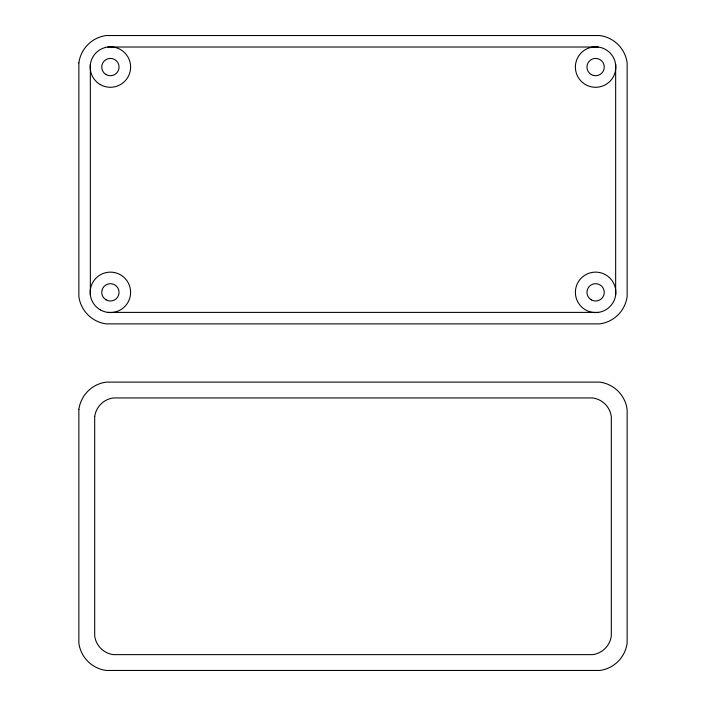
<?xml version="1.0" encoding="UTF-8"?>
<svg xmlns="http://www.w3.org/2000/svg" width="706" height="706" viewBox="0 0 706 706"><rect width="100%" height="100%" fill="white"/><g stroke="black" fill="none" stroke-linecap="round" stroke-linejoin="round"><path stroke-width="1.06" d="M90.342 64.431L90.342 294.984M615.658 294.984A20.227 20.227 0 0 0 587.869 273.663A20.227 20.227 0 0 0 583.297 308.39A20.227 20.227 0 0 0 615.658 294.984L615.658 64.431M107.753 47.02L598.247 47.02M598.247 312.396L107.753 312.396M78.86 62.922L78.86 296.502A31.805 31.805 0 0 0 106.244 323.877L599.756 323.877A31.805 31.805 0 0 0 627.14 296.502L627.14 62.922A31.805 31.805 0 0 0 599.756 35.538L106.244 35.538A31.805 31.805 0 0 0 78.86 62.922M78.86 409.498L78.86 643.078A31.805 31.805 0 0 0 106.244 670.462L599.756 670.462A31.805 31.805 0 0 0 627.14 643.078L627.14 409.498A31.805 31.805 0 0 0 599.756 382.123L106.244 382.123A31.805 31.805 0 0 0 78.86 409.498M94.692 416.602L94.692 635.982A21.657 21.657 0 0 0 113.339 654.63L592.661 654.63A21.657 21.657 0 0 0 611.308 635.982L611.308 416.602A21.657 21.657 0 0 0 592.661 397.955L113.339 397.955A21.657 21.657 0 0 0 94.692 416.602M585.495 84.579A20.218 20.218 0 0 0 615.826 67.07A20.218 20.218 0 0 0 585.495 49.561A20.218 20.218 0 0 0 585.495 84.579M100.287 309.855A20.218 20.218 0 0 0 130.61 292.346A20.218 20.218 0 0 0 100.287 274.837A20.218 20.218 0 0 0 100.287 309.855M100.287 84.579A20.218 20.218 0 0 0 130.61 67.07A20.218 20.218 0 0 0 100.287 49.561A20.218 20.218 0 0 0 100.287 84.579M591.275 299.856A8.666 8.666 0 0 0 604.274 292.346A8.666 8.666 0 0 0 591.275 284.845A8.666 8.666 0 0 0 591.275 299.856M591.275 74.571A8.666 8.666 0 0 0 604.274 67.07A8.666 8.666 0 0 0 591.275 59.569A8.666 8.666 0 0 0 591.275 74.571M106.059 74.571A8.666 8.666 0 0 0 119.058 67.07A8.666 8.666 0 0 0 106.059 59.569A8.666 8.666 0 0 0 106.059 74.571M106.059 299.856A8.666 8.666 0 0 0 119.058 292.346A8.666 8.666 0 0 0 106.059 284.845A8.666 8.666 0 0 0 106.059 299.856"/></g></svg>
